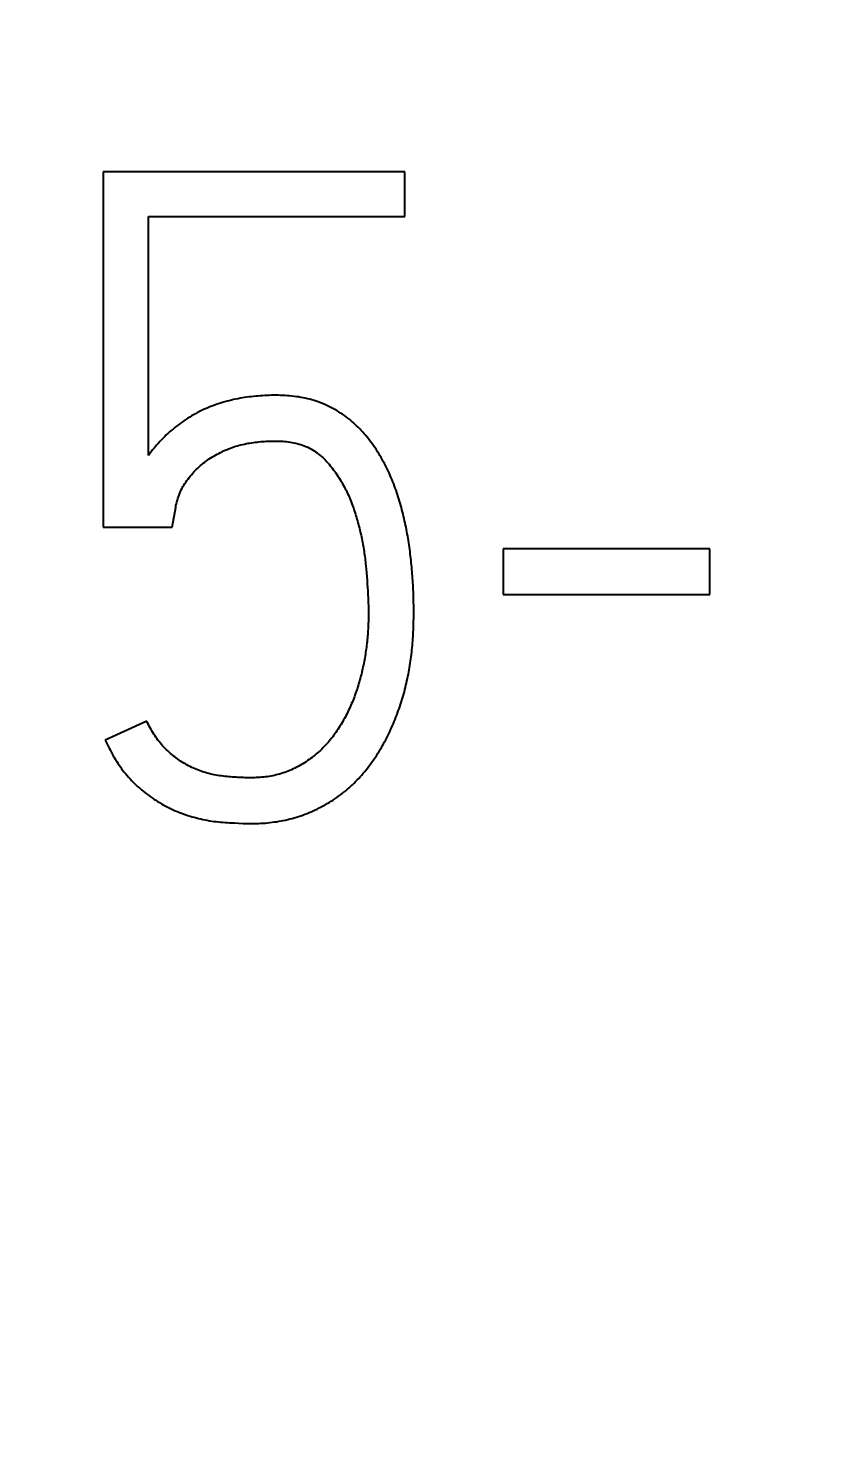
# Model space of a CAD drawing. Extents: x 0 to 420, y 0 to 297.
# Drawn here: x 131.523 to 133.484, y 170.631 to 174.103 of the extents above; entities that cross this region are included whole.
import ezdxf
from ezdxf.enums import TextEntityAlignment as Align

# ---------------------------------------------------------------- set-up
doc = ezdxf.new("R2010")
doc.units = 0
doc.header["$LTSCALE"] = 23.1
doc.layers.add('10100_DIM_FRONT', color=7, linetype='CONTINUOUS')
doc.layers.add('10500_FRONT_LABELING', color=7, linetype='CONTINUOUS')
doc.dimstyles.get("Standard").update_dxf_attribs({"dimtxt": 2.5, "dimasz": 2.5, "dimexe": 1.25, "dimexo": 0.625, "dimtad": 1, "dimcen": 2.5, "dimazin": 3, "dimtfac": 1, "dimtmove": 0, "dimatfit": 3})

# ---------------------------------------------------------------- blocks, each defined once
blk = doc.blocks.new('*D1')
at = {"layer": '10100_DIM_FRONT', "linetype": 'CONTINUOUS'}
for p, q in [((146.3081, 189.647), (146.3081, 124.8979)), ((102.8081, 149.198), (102.8081, 124.8979)), ((102.8081, 126.8979), (124.5581, 126.8979)), ((146.3081, 126.8979), (124.5581, 126.8979))]:
    blk.add_line(p, q, dxfattribs=at)
for points in [[(106.3081, 127.3979), (102.8081, 126.8979), (106.3081, 126.3979)], [(142.8081, 126.3979), (146.3081, 126.8979), (142.8081, 127.3979)]]:
    blk.add_solid(points, dxfattribs=at)
blk.add_text('43,5', height=3.5, dxfattribs=at).set_placement((120.5248, 127.7729), (130.2748, 127.7729), align=Align.FIT)

msp = doc.modelspace()

# ---------------------------------------------------------------- linework, layer by layer
at = {"layer": '10500_FRONT_LABELING', "color": 7, "linetype": 'CONTINUOUS'}
for p, q in [((131.7094, 173.748), (131.7094, 172.8692)), ((132.4545, 173.748), (131.7094, 173.748)), ((132.4545, 173.637), (132.4545, 173.748)), ((131.8213, 173.0467), (131.8213, 173.637)), ((131.8213, 173.637), (132.4545, 173.637)), ((131.8794, 172.8692), (131.8884, 172.918)), ((131.7094, 172.8692), (131.8794, 172.8692)), ((132.6984, 172.8159), (132.6984, 172.7027)), ((133.2086, 172.8159), (132.6984, 172.8159)), ((133.2086, 172.7027), (133.2086, 172.8159)), ((132.3583, 172.7742), (132.3592, 172.7653)), ((132.3592, 172.7653), (132.36, 172.7564)), ((132.36, 172.7564), (132.3607, 172.7474)), ((132.3607, 172.7474), (132.3614, 172.7385)), ((132.3614, 172.7385), (132.362, 172.7296)), ((132.362, 172.7296), (132.3626, 172.7206)), ((132.3626, 172.7206), (132.3631, 172.7117)), ((132.3631, 172.7117), (132.3636, 172.7027)), ((132.3636, 172.7027), (132.364, 172.6938)), ((132.6984, 172.7027), (133.2086, 172.7027)), ((132.4769, 172.6656), (132.4768, 172.6767)), ((131.8168, 172.3898), (131.7139, 172.3432)), ((132.0327, 172.1383), (132.0438, 172.1377)), ((132.0438, 172.1377), (132.0549, 172.1373))]:
    msp.add_line(p, q, dxfattribs=at)
for points in [[(132.4768, 172.6767), (132.4767, 172.6822), (132.4766, 172.6878), (132.4765, 172.6933), (132.4764, 172.6988), (132.4762, 172.7044), (132.476, 172.7099), (132.4757, 172.7154), (132.4755, 172.7209), (132.4752, 172.7265), (132.4749, 172.732), (132.4746, 172.7375), (132.4742, 172.743), (132.4738, 172.7485), (132.4734, 172.754), (132.473, 172.7595), (132.4725, 172.765), (132.472, 172.7705), (132.4715, 172.776), (132.4709, 172.7815), (132.4703, 172.787), (132.4697, 172.7925), (132.4691, 172.798), (132.4684, 172.8035), (132.4677, 172.809), (132.467, 172.8144), (132.4662, 172.8199), (132.4654, 172.8254), (132.4646, 172.8309), (132.4637, 172.8363), (132.4629, 172.8418), (132.4619, 172.8473), (132.461, 172.8527), (132.46, 172.8582), (132.4589, 172.8636), (132.4579, 172.8691), (132.4568, 172.8745), (132.4556, 172.88), (132.4544, 172.8854), (132.4532, 172.8908), (132.4519, 172.8963), (132.4506, 172.9017), (132.4493, 172.9071), (132.4478, 172.9125), (132.4464, 172.9179), (132.4449, 172.9233), (132.4434, 172.9286), (132.4418, 172.934), (132.4401, 172.9393), (132.4385, 172.9446), (132.4367, 172.9499), (132.435, 172.9552), (132.4331, 172.9605), (132.4313, 172.9657), (132.4293, 172.9709), (132.4273, 172.9761), (132.4253, 172.9813), (132.4232, 172.9864), (132.4211, 172.9916), (132.4189, 172.9967), (132.4166, 173.0018), (132.4143, 173.0068), (132.4119, 173.0119), (132.4094, 173.0169), (132.4069, 173.0219), (132.4044, 173.0269), (132.4017, 173.0318), (132.399, 173.0367), (132.3963, 173.0416), (132.3934, 173.0464), (132.3906, 173.0511), (132.3876, 173.0558), (132.3846, 173.0605), (132.3816, 173.0651), (132.3784, 173.0697), (132.3753, 173.0742), (132.372, 173.0787), (132.3687, 173.0831), (132.3653, 173.0875), (132.3618, 173.0918), (132.3583, 173.096), (132.3547, 173.1002), (132.351, 173.1043), (132.3473, 173.1084), (132.3435, 173.1124), (132.3395, 173.1164), (132.3355, 173.1202), (132.3315, 173.1241), (132.3273, 173.1278), (132.323, 173.1315), (132.3187, 173.1351), (132.3143, 173.1386), (132.3098, 173.142), (132.3053, 173.1452), (132.3007, 173.1484), (132.296, 173.1515), (132.2913, 173.1545), (132.2866, 173.1574), (132.2817, 173.1602), (132.2769, 173.1629), (132.2719, 173.1655), (132.2669, 173.168), (132.2619, 173.1703), (132.2567, 173.1726), (132.2515, 173.1748), (132.2463, 173.1769), (132.241, 173.1788), (132.2357, 173.1806), (132.2303, 173.1823), (132.225, 173.1839), (132.2196, 173.1854), (132.2141, 173.1867), (132.2087, 173.188), (132.2032, 173.1891), (132.1977, 173.1901), (132.1922, 173.1911), (132.1867, 173.1919), (132.1812, 173.1926), (132.1756, 173.1933), (132.17, 173.1938), (132.1644, 173.1943), (132.1588, 173.1947), (132.1532, 173.195), (132.1476, 173.1952), (132.142, 173.1953), (132.1364, 173.1954), (132.1308, 173.1954), (132.1252, 173.1953), (132.1196, 173.1952), (132.1141, 173.1949), (132.1085, 173.1947), (132.103, 173.1943), (132.0974, 173.1939), (132.0919, 173.1935), (132.0864, 173.193), (132.0808, 173.1925), (132.0753, 173.1919), (132.0698, 173.1912), (132.0643, 173.1905), (132.0588, 173.1896), (132.0533, 173.1888), (132.0479, 173.1878), (132.0424, 173.1868), (132.0369, 173.1856), (132.0315, 173.1845), (132.026, 173.1832), (132.0206, 173.1819), (132.0152, 173.1804), (132.0098, 173.1789), (132.0044, 173.1774), (131.999, 173.1757), (131.9936, 173.174), (131.9883, 173.1722), (131.983, 173.1703), (131.9778, 173.1684), (131.9726, 173.1664), (131.9674, 173.1643), (131.9623, 173.1621), (131.9572, 173.1598), (131.9522, 173.1574), (131.9472, 173.1549), (131.9422, 173.1524), (131.9373, 173.1497), (131.9325, 173.147), (131.9277, 173.1442), (131.9229, 173.1413), (131.9181, 173.1384), (131.9134, 173.1353), (131.9088, 173.1322), (131.9041, 173.1291), (131.8995, 173.1258), (131.895, 173.1225), (131.8905, 173.1191), (131.8861, 173.1156), (131.8818, 173.112), (131.8775, 173.1084), (131.8733, 173.1048), (131.8692, 173.101), (131.8651, 173.0972), (131.8611, 173.0933), (131.8572, 173.0894), (131.8533, 173.0854)], [(131.8533, 173.0854), (131.8495, 173.0814), (131.8457, 173.0773), (131.842, 173.0731), (131.8384, 173.0689), (131.8348, 173.0646), (131.8313, 173.0602), (131.8279, 173.0558), (131.8245, 173.0513), (131.8213, 173.0467)], [(131.8884, 172.918), (131.889, 172.9226), (131.89, 172.927), (131.8912, 172.9315), (131.8925, 172.9358), (131.8939, 172.9402), (131.8953, 172.9445), (131.8969, 172.9488), (131.8985, 172.9531), (131.9003, 172.9573), (131.9021, 172.9615), (131.9042, 172.9656), (131.9063, 172.9695), (131.9086, 172.9734), (131.911, 172.9773), (131.9136, 172.981), (131.9162, 172.9847), (131.9189, 172.9884), (131.9216, 172.992), (131.9245, 172.9956), (131.9274, 172.9991), (131.9303, 173.0025), (131.9334, 173.0059), (131.9365, 173.0092), (131.9397, 173.0124), (131.9429, 173.0156), (131.9462, 173.0186), (131.9496, 173.0216), (131.9531, 173.0245), (131.9566, 173.0274), (131.9603, 173.0301), (131.9639, 173.0328), (131.9677, 173.0354), (131.9715, 173.0379), (131.9753, 173.0404), (131.9791, 173.0428), (131.983, 173.0451), (131.9869, 173.0474), (131.9909, 173.0496), (131.9948, 173.0518), (131.9988, 173.0539), (132.0029, 173.0559), (132.0069, 173.0578), (132.011, 173.0597), (132.0152, 173.0615), (132.0193, 173.0632), (132.0236, 173.0648), (132.0278, 173.0664), (132.0321, 173.0679), (132.0364, 173.0692), (132.0408, 173.0705), (132.0452, 173.0718), (132.0496, 173.0729), (132.0541, 173.0739), (132.0585, 173.0749), (132.063, 173.0758), (132.0674, 173.0766), (132.0719, 173.0773), (132.0764, 173.078), (132.0809, 173.0786), (132.0853, 173.0792), (132.0898, 173.0797), (132.0943, 173.0802), (132.0988, 173.0807), (132.1033, 173.081), (132.1078, 173.0814), (132.1123, 173.0817), (132.1168, 173.0819), (132.1213, 173.0821), (132.1258, 173.0822), (132.1304, 173.0823), (132.1349, 173.0823), (132.1394, 173.0822), (132.144, 173.0821), (132.1485, 173.0819), (132.1531, 173.0816), (132.1576, 173.0813), (132.1622, 173.0809), (132.1667, 173.0803), (132.1712, 173.0797), (132.1757, 173.079), (132.1802, 173.0781), (132.1846, 173.0772), (132.189, 173.0761), (132.1934, 173.0749), (132.1977, 173.0735), (132.202, 173.0721), (132.2063, 173.0705), (132.2105, 173.0687), (132.2147, 173.0668), (132.2188, 173.0648), (132.2228, 173.0627), (132.2267, 173.0604), (132.2305, 173.058), (132.2343, 173.0555), (132.238, 173.0529), (132.2416, 173.0501), (132.2451, 173.0473), (132.2485, 173.0443), (132.2519, 173.0412), (132.2552, 173.0381), (132.2584, 173.0349), (132.2616, 173.0316), (132.2646, 173.0282), (132.2676, 173.0248), (132.2705, 173.0213), (132.2734, 173.0178), (132.2761, 173.0142), (132.2789, 173.0106), (132.2815, 173.007), (132.2841, 173.0033), (132.2867, 172.9996), (132.2892, 172.9958), (132.2916, 172.992), (132.294, 172.9882), (132.2964, 172.9843), (132.2987, 172.9804), (132.301, 172.9765), (132.3032, 172.9725), (132.3054, 172.9685), (132.3075, 172.9645), (132.3095, 172.9605), (132.3115, 172.9564), (132.3134, 172.9523), (132.3153, 172.9482), (132.3171, 172.9441), (132.3189, 172.9399), (132.3206, 172.9357), (132.3223, 172.9316), (132.3239, 172.9274), (132.3254, 172.9232), (132.327, 172.9189), (132.3284, 172.9147), (132.3299, 172.9105), (132.3313, 172.9062), (132.3327, 172.9019), (132.334, 172.8976), (132.3353, 172.8933), (132.3366, 172.889), (132.3378, 172.8847), (132.339, 172.8804), (132.3402, 172.8761), (132.3413, 172.8717), (132.3424, 172.8673), (132.3435, 172.863), (132.3446, 172.8586), (132.3456, 172.8542), (132.3466, 172.8498), (132.3475, 172.8454), (132.3485, 172.841), (132.3494, 172.8365), (132.3502, 172.8321), (132.351, 172.8277), (132.3518, 172.8232), (132.3526, 172.8188), (132.3533, 172.8143), (132.354, 172.8099), (132.3546, 172.8054), (132.3552, 172.801), (132.3558, 172.7965), (132.3564, 172.792), (132.3569, 172.7876), (132.3574, 172.7831), (132.3579, 172.7787), (132.3583, 172.7742)], [(132.364, 172.6938), (132.3644, 172.6849), (132.3646, 172.6804), (132.3647, 172.6759), (132.3648, 172.6714), (132.3649, 172.667), (132.365, 172.6625), (132.365, 172.658), (132.365, 172.6535), (132.365, 172.649), (132.3649, 172.6446), (132.3648, 172.6401), (132.3647, 172.6356), (132.3646, 172.6311), (132.3644, 172.6266), (132.3642, 172.6221), (132.364, 172.6177)], [(132.4735, 172.5768), (132.474, 172.5823), (132.4744, 172.5879), (132.4748, 172.5934), (132.4752, 172.599), (132.4755, 172.6045), (132.4758, 172.6101), (132.476, 172.6156), (132.4762, 172.6212), (132.4764, 172.6267), (132.4766, 172.6323), (132.4767, 172.6379), (132.4768, 172.6434), (132.4768, 172.649), (132.4769, 172.6545), (132.4769, 172.6656)], [(132.364, 172.6177), (132.3637, 172.6132), (132.3634, 172.6087), (132.3631, 172.6042), (132.3627, 172.5997), (132.3623, 172.5952), (132.3619, 172.5907), (132.3615, 172.5862), (132.361, 172.5817), (132.3604, 172.5772), (132.3599, 172.5727), (132.3593, 172.5682), (132.3586, 172.5637), (132.358, 172.5593), (132.3573, 172.5548), (132.3565, 172.5503), (132.3558, 172.5459), (132.355, 172.5414), (132.3541, 172.537), (132.3533, 172.5326), (132.3524, 172.5282), (132.3514, 172.5238), (132.3505, 172.5194), (132.3495, 172.515), (132.3484, 172.5106), (132.3474, 172.5062), (132.3463, 172.5019), (132.3451, 172.4975), (132.3439, 172.4932), (132.3427, 172.4889), (132.3415, 172.4845), (132.3402, 172.4802), (132.3389, 172.4759), (132.3375, 172.4716), (132.3361, 172.4673), (132.3347, 172.4631), (132.3332, 172.4588), (132.3316, 172.4545), (132.3301, 172.4503), (132.3285, 172.4461), (132.3268, 172.4418), (132.3251, 172.4376), (132.3234, 172.4335), (132.3216, 172.4293), (132.3198, 172.4251), (132.3179, 172.421), (132.316, 172.4169), (132.314, 172.4128), (132.312, 172.4088), (132.31, 172.4047), (132.3079, 172.4007), (132.3058, 172.3968), (132.3036, 172.3928), (132.3014, 172.3889), (132.2991, 172.385), (132.2968, 172.3811), (132.2945, 172.3773), (132.2921, 172.3735), (132.2896, 172.3697), (132.2871, 172.366), (132.2845, 172.3623), (132.2819, 172.3586), (132.2792, 172.355), (132.2765, 172.3514), (132.2737, 172.3478), (132.2709, 172.3443), (132.2679, 172.3408), (132.265, 172.3373), (132.2619, 172.3339), (132.2588, 172.3306), (132.2557, 172.3273), (132.2525, 172.3241), (132.2493, 172.3209), (132.246, 172.3178), (132.2427, 172.3147), (132.2393, 172.3117), (132.2359, 172.3088), (132.2325, 172.3059), (132.2289, 172.3031), (132.2254, 172.3003), (132.2218, 172.2976), (132.2181, 172.2949), (132.2144, 172.2923), (132.2107, 172.2897), (132.2069, 172.2873), (132.203, 172.2848), (132.1991, 172.2825), (132.1952, 172.2802), (132.1912, 172.278), (132.1872, 172.2759), (132.1831, 172.2738), (132.1791, 172.2719), (132.175, 172.27), (132.1708, 172.2682), (132.1667, 172.2665), (132.1625, 172.2649), (132.1583, 172.2633), (132.154, 172.2619), (132.1497, 172.2605), (132.1454, 172.2593), (132.1411, 172.2581), (132.1367, 172.257), (132.1323, 172.2559), (132.1279, 172.255), (132.1234, 172.2542), (132.1189, 172.2534), (132.1144, 172.2527), (132.1099, 172.2521), (132.1054, 172.2516), (132.1008, 172.2512), (132.0963, 172.2508), (132.0918, 172.2505), (132.0873, 172.2503), (132.0828, 172.2502), (132.0782, 172.2501), (132.0737, 172.25), (132.0692, 172.25), (132.0647, 172.2501), (132.0602, 172.2502), (132.0557, 172.2503), (132.0512, 172.2505), (132.0467, 172.2507), (132.0422, 172.251), (132.0377, 172.2512), (132.0332, 172.2515), (132.0287, 172.2518), (132.0242, 172.2522), (132.0197, 172.2525), (132.0152, 172.2529), (132.0107, 172.2534), (132.0062, 172.2539), (132.0017, 172.2544), (131.9972, 172.255), (131.9927, 172.2557), (131.9882, 172.2565), (131.9837, 172.2573), (131.9793, 172.2582), (131.9748, 172.2592), (131.9705, 172.2603), (131.9661, 172.2614), (131.9618, 172.2627), (131.9575, 172.264), (131.9532, 172.2655), (131.949, 172.267), (131.9448, 172.2685), (131.9406, 172.2702), (131.9365, 172.272), (131.9323, 172.2738), (131.9283, 172.2757), (131.9242, 172.2777), (131.9202, 172.2798), (131.9162, 172.2819), (131.9122, 172.2842), (131.9083, 172.2865), (131.9045, 172.2889), (131.9006, 172.2913), (131.8969, 172.2938), (131.8932, 172.2964), (131.8895, 172.299), (131.8859, 172.3017), (131.8824, 172.3045), (131.8789, 172.3073), (131.8754, 172.3102), (131.8721, 172.3132), (131.8687, 172.3162), (131.8654, 172.3193), (131.8622, 172.3225), (131.8591, 172.3257), (131.856, 172.3291), (131.853, 172.3325), (131.8501, 172.336), (131.8473, 172.3395), (131.8445, 172.3432), (131.8418, 172.3468), (131.8392, 172.3505), (131.8367, 172.3543), (131.8343, 172.3581), (131.8319, 172.3619), (131.8296, 172.3658), (131.8273, 172.3697), (131.8251, 172.3737), (131.823, 172.3777), (131.8209, 172.3817), (131.8188, 172.3858), (131.8168, 172.3898)], [(132.0549, 172.1373), (132.0604, 172.1371), (132.066, 172.137), (132.0715, 172.1369), (132.077, 172.1369), (132.0826, 172.1369), (132.0881, 172.137), (132.0936, 172.1372), (132.0992, 172.1375), (132.1047, 172.1378), (132.1102, 172.1382), (132.1157, 172.1387), (132.1212, 172.1393), (132.1267, 172.14), (132.1322, 172.1407), (132.1378, 172.1415), (132.1433, 172.1424), (132.1488, 172.1434), (132.1542, 172.1445), (132.1597, 172.1456), (132.1652, 172.1469), (132.1707, 172.1482), (132.1761, 172.1496), (132.1815, 172.1511), (132.1868, 172.1527), (132.1921, 172.1543), (132.1974, 172.156), (132.2026, 172.1579), (132.2079, 172.1598), (132.213, 172.1617), (132.2182, 172.1638), (132.2233, 172.1659), (132.2284, 172.1682), (132.2334, 172.1705), (132.2385, 172.1728), (132.2434, 172.1753), (132.2484, 172.1779), (132.2533, 172.1805), (132.2582, 172.1832), (132.263, 172.186), (132.2679, 172.1889), (132.2726, 172.1919), (132.2773, 172.1949), (132.282, 172.198), (132.2866, 172.2012), (132.2911, 172.2044), (132.2956, 172.2077), (132.3, 172.2111), (132.3043, 172.2146), (132.3086, 172.2181), (132.3128, 172.2217), (132.317, 172.2253), (132.3211, 172.229), (132.3252, 172.2328), (132.3292, 172.2367), (132.3331, 172.2406), (132.337, 172.2445), (132.3409, 172.2486), (132.3446, 172.2527), (132.3484, 172.2568), (132.352, 172.2611), (132.3556, 172.2653), (132.3592, 172.2697), (132.3627, 172.274), (132.3661, 172.2785), (132.3695, 172.2829), (132.3728, 172.2874), (132.376, 172.2919), (132.3792, 172.2965), (132.3823, 172.3011), (132.3853, 172.3057), (132.3883, 172.3104), (132.3912, 172.3151), (132.3941, 172.3198), (132.3969, 172.3246), (132.3997, 172.3294), (132.4024, 172.3342), (132.405, 172.339), (132.4076, 172.3439), (132.4102, 172.3488), (132.4127, 172.3538), (132.4151, 172.3587), (132.4175, 172.3637), (132.4198, 172.3688), (132.4221, 172.3738), (132.4244, 172.3789), (132.4266, 172.384), (132.4287, 172.3892), (132.4308, 172.3943), (132.4329, 172.3995), (132.4349, 172.4047), (132.4369, 172.4099), (132.4388, 172.4152), (132.4406, 172.4204), (132.4424, 172.4257), (132.4442, 172.431), (132.4459, 172.4362), (132.4476, 172.4415), (132.4492, 172.4468), (132.4507, 172.4521), (132.4522, 172.4575), (132.4537, 172.4628), (132.4551, 172.4681), (132.4564, 172.4735), (132.4577, 172.4788), (132.459, 172.4842), (132.4602, 172.4896), (132.4614, 172.495), (132.4625, 172.5003), (132.4636, 172.5057), (132.4646, 172.5112), (132.4656, 172.5166), (132.4665, 172.522), (132.4674, 172.5275), (132.4683, 172.5329), (132.4691, 172.5384), (132.4698, 172.5438), (132.4706, 172.5493), (132.4712, 172.5548), (132.4719, 172.5603), (132.4725, 172.5658), (132.473, 172.5713), (132.4735, 172.5768)], [(131.7139, 172.3432), (131.7162, 172.3383), (131.7186, 172.3333), (131.7211, 172.3284), (131.7235, 172.3235), (131.7261, 172.3187), (131.7287, 172.3139), (131.7313, 172.3091), (131.734, 172.3043), (131.7368, 172.2996), (131.7396, 172.295), (131.7425, 172.2904), (131.7454, 172.2858), (131.7485, 172.2813), (131.7516, 172.2768), (131.7547, 172.2724), (131.758, 172.2681), (131.7613, 172.2637), (131.7647, 172.2595), (131.7682, 172.2553), (131.7718, 172.2512), (131.7755, 172.2471), (131.7792, 172.2431), (131.7831, 172.2391), (131.787, 172.2352), (131.791, 172.2314), (131.7951, 172.2277), (131.7993, 172.224), (131.8035, 172.2205), (131.8078, 172.217), (131.8121, 172.2135), (131.8164, 172.2102), (131.8208, 172.2069), (131.8253, 172.2037), (131.8298, 172.2006), (131.8343, 172.1975), (131.8389, 172.1945), (131.8435, 172.1916), (131.8482, 172.1887), (131.8529, 172.1859), (131.8576, 172.1832), (131.8624, 172.1805), (131.8673, 172.178), (131.8722, 172.1755), (131.8772, 172.1731), (131.8822, 172.1708), (131.8873, 172.1686), (131.8924, 172.1665), (131.8976, 172.1644), (131.9028, 172.1624), (131.908, 172.1606), (131.9132, 172.1588), (131.9185, 172.1571), (131.9238, 172.1554), (131.929, 172.1538), (131.9343, 172.1523), (131.9397, 172.1509), (131.945, 172.1496), (131.9504, 172.1483), (131.9557, 172.147), (131.9611, 172.1459), (131.9665, 172.1449), (131.972, 172.1439), (131.9774, 172.143), (131.9829, 172.1423), (131.9884, 172.1416), (131.9939, 172.141), (131.9995, 172.1405), (132.005, 172.14), (132.0106, 172.1396), (132.0161, 172.1392), (132.0217, 172.1389), (132.0327, 172.1383)]]:
    msp.add_lwpolyline(points, dxfattribs=at)

# ---------------------------------------------------------------- dimensions: what is measured, and where the dimension line sits
at = {"layer": '10100_DIM_FRONT', "linetype": 'CONTINUOUS'}
dim = msp.add_linear_dim(base=(146.3081, 126.8979), p1=(102.8081, 149.198), p2=(146.3081, 189.647), dimstyle='Standard', dxfattribs=at)
dim.commit()
dim.dimension.update_dxf_attribs({"geometry": '*D1', "text_midpoint": (125.3998, 129.5229), "dimtype": 128})

doc.saveas('drawing.dxf')
